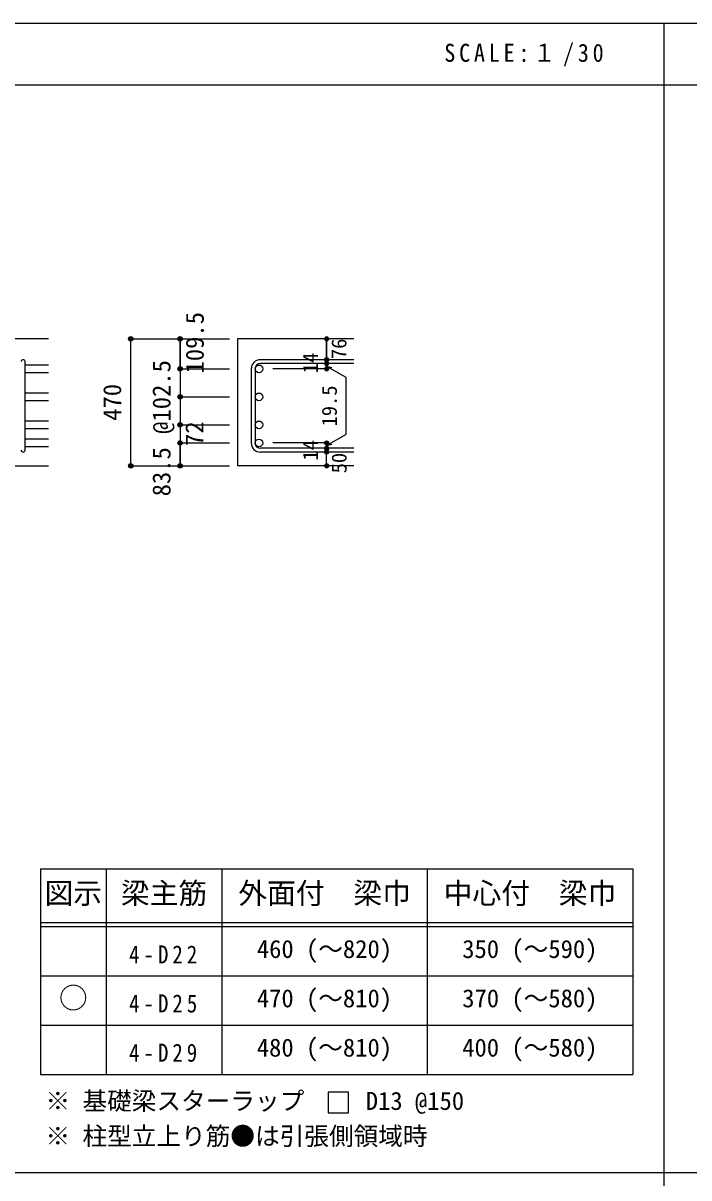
# Model space of a CAD drawing. Units: millimetres at full size, sheet at 1:30, with parts at other scales. Extents: x -5973 to 5954, y -4195 to 4201.
# Drawn here: x -3464 to -1033, y -15 to 4201 of the extents above; entities that cross this region are included whole.
import ezdxf
from ezdxf.enums import TextEntityAlignment as Align

# ---------------------------------------------------------------- set-up
doc = ezdxf.new("R2010")
doc.units = ezdxf.units.MM
doc.header["$LTSCALE"] = 30
doc.header["$PDMODE"] = 32
doc.header["$PDSIZE"] = 15
for name, color, linetype in [('0-1', 2, 'Continuous'), ('0-5', 7, 'Continuous'), ('0-6', 7, 'Continuous'), ('0-D', 4, 'Continuous'), ('6-7_文字', 7, 'Continuous'), ('6-E_枠', 7, 'Continuous'), ('F-0_枠', 6, 'Continuous')]:
    doc.layers.add(name, color=color, linetype=linetype)
doc.styles.add('ＭＳ ゴシック', font='')
doc.styles.get('ＭＳ ゴシック').set_extended_font_data('MS Gothic')

msp = doc.modelspace()

# ---------------------------------------------------------------- linework, layer by layer
at = {"layer": '0-1'}
for p, q in [((-2255.8, 3048.3), (-2680.8, 3048.3)), ((-2680.8, 3048.3), (-2680.8, 2584.8)), ((-3770.8, 2584.8), (-3370.8, 2584.8)), ((-2255.8, 2584.8), (-2680.8, 2584.8))]:
    msp.add_line(p, q, dxfattribs=at)
msp.add_lwpolyline([(-3370.8, 3048.3), (-4820.8, 3048.3), (-4820.8, 1998.3)], dxfattribs=at)
at = {"layer": '0-5'}
for p, q in [((-3370.8, 2952.69), (-3456.8, 2952.69)), ((-3370.8, 2924.69), (-3456.8, 2924.69)), ((-3370.8, 2850.49), (-3456.8, 2850.49)), ((-3370.8, 2822.49), (-3456.8, 2822.49)), ((-3370.8, 2748.3), (-3456.8, 2748.3)), ((-3370.8, 2720.3), (-3456.8, 2720.3)), ((-3370.8, 2682.3), (-3456.8, 2682.3)), ((-3370.8, 2654.3), (-3456.8, 2654.3))]:
    msp.add_line(p, q, dxfattribs=at)
at = {"layer": '0-5', "color": 3}
for centre in [(-2602.8, 2938.69), (-2602.8, 2836.49), (-2602.8, 2734.3), (-2602.8, 2668.3)]:
    msp.add_circle(centre, 14, dxfattribs=at)
at = {"layer": '0-6'}
for p, q in [((-3456.8, 2641.8), (-3456.8, 2965.19)), ((-2255.8, 2972.19), (-2597.3, 2972.19)), ((-2255.8, 2958.19), (-2597.3, 2958.19)), ((-2630.8, 2938.69), (-2630.8, 2668.3)), ((-2616.8, 2938.69), (-2616.8, 2668.3)), ((-2255.8, 2648.8), (-2597.3, 2648.8)), ((-2255.8, 2634.8), (-2597.3, 2634.8))]:
    msp.add_line(p, q, dxfattribs=at)
for centre, radius, start, end in [((-3463.8, 2965.19), 7, 0, 180), ((-2597.3, 2938.69), 33.5, 90, 180), ((-2597.3, 2938.69), 19.5, 90, 180), ((-2597.3, 2668.3), 33.5, 180, 270), ((-2597.3, 2668.3), 19.5, 180, 270), ((-3463.8, 2641.8), 7, 180, 0)]:
    msp.add_arc(centre, radius, start, end, dxfattribs=at)
at = {"layer": '0-D'}
for p, q in [((-3070.8, 2584.8), (-3070.8, 3048.3)), ((-3070.8, 3048.3), (-2890.8, 3048.3)), ((-3070.8, 3048.3), (-2890.8, 3048.3)), ((-3070.8, 2584.8), (-3070.8, 3048.3)), ((-2890.8, 3048.3), (-2710.8, 3048.3)), ((-2890.8, 3048.3), (-2710.8, 3048.3)), ((-2890.8, 3048.3), (-2890.8, 2938.69)), ((-2890.8, 2938.69), (-2890.8, 3048.3)), ((-2355.8, 2958.19), (-2355.8, 2972.19)), ((-2355.8, 2958.19), (-2355.8, 2938.69)), ((-2890.8, 2938.69), (-2710.8, 2938.69)), ((-2890.8, 2938.69), (-2890.8, 2853.3)), ((-2890.8, 2938.69), (-2710.8, 2938.69)), ((-2355.8, 2938.69), (-2551.89, 2938.69)), ((-2355.8, 2948.44), (-2336.48, 2943.26)), ((-2355.8, 2948.44), (-2285.74, 2907.99)), ((-2285.74, 2907.99), (-2285.74, 2699)), ((-2890.8, 2853.3), (-2890.8, 2668.3)), ((-2890.8, 2836.49), (-2710.8, 2836.49)), ((-2890.8, 2734.3), (-2710.8, 2734.3)), ((-2355.8, 2658.55), (-2285.74, 2699)), ((-2890.8, 2668.3), (-2710.8, 2668.3)), ((-2890.8, 2668.3), (-2890.8, 2584.8)), ((-2890.8, 2584.8), (-2890.8, 2668.3)), ((-2355.8, 2668.3), (-2551.89, 2668.3)), ((-2355.8, 2648.8), (-2355.8, 2668.3)), ((-2355.8, 2658.55), (-2336.48, 2663.73)), ((-2355.8, 2634.8), (-2355.8, 2648.8)), ((-2355.8, 2584.8), (-2355.8, 2634.8)), ((-3070.8, 2584.8), (-2890.8, 2584.8)), ((-2890.8, 2584.8), (-2710.8, 2584.8))]:
    msp.add_line(p, q, dxfattribs=at)
msp.add_lwpolyline([(-2355.8, 3048.3), (-2355.8, 2972.19), (-2355.8, 3048.3)], dxfattribs=at)
for centre, radius in [((-3070.8, 3048.3), 8), ((-3070.8, 3048.3), 7.2), ((-3070.8, 3048.3), 6.4), ((-3070.8, 3048.3), 5.6), ((-3070.8, 3048.3), 4.8), ((-3070.8, 3048.3), 4), ((-3070.8, 3048.3), 3.2), ((-3070.8, 3048.3), 2.4), ((-3070.8, 3048.3), 1.6), ((-3070.8, 3048.3), 0.8), ((-2890.8, 3048.3), 8), ((-2890.8, 3048.3), 7.2), ((-2890.8, 3048.3), 6.4), ((-2890.8, 3048.3), 5.6), ((-2890.8, 3048.3), 4.8), ((-2890.8, 3048.3), 4), ((-2890.8, 3048.3), 3.2), ((-2890.8, 3048.3), 2.4), ((-2890.8, 3048.3), 1.6), ((-2890.8, 3048.3), 0.8), ((-2355.8, 3048.3), 4), ((-2355.8, 3048.3), 3.6), ((-2355.8, 3048.3), 3.2), ((-2355.8, 3048.3), 2.8), ((-2355.8, 3048.3), 2.4), ((-2355.8, 3048.3), 2), ((-2355.8, 3048.3), 1.6), ((-2355.8, 3048.3), 1.2), ((-2355.8, 3048.3), 0.8), ((-2355.8, 3048.3), 0.4), ((-2355.8, 2972.19), 4), ((-2355.8, 2958.19), 4), ((-2355.8, 2972.19), 3.6), ((-2355.8, 2958.19), 3.6), ((-2355.8, 2972.19), 3.2), ((-2355.8, 2958.19), 3.2), ((-2355.8, 2972.19), 2.8), ((-2355.8, 2958.19), 2.8), ((-2355.8, 2972.19), 2.4), ((-2355.8, 2958.19), 2.4), ((-2355.8, 2972.19), 2), ((-2355.8, 2958.19), 2), ((-2355.8, 2972.19), 1.6), ((-2355.8, 2958.19), 1.6), ((-2355.8, 2972.19), 1.2), ((-2355.8, 2958.19), 1.2), ((-2355.8, 2972.19), 0.8), ((-2355.8, 2958.19), 0.8), ((-2355.8, 2972.19), 0.4), ((-2355.8, 2958.19), 0.4), ((-2890.8, 2938.69), 8), ((-2890.8, 2938.69), 7.2), ((-2890.8, 2938.69), 6.4), ((-2890.8, 2938.69), 5.6), ((-2890.8, 2938.69), 4.8), ((-2890.8, 2938.69), 4), ((-2890.8, 2938.69), 3.2), ((-2890.8, 2938.69), 2.4), ((-2890.8, 2938.69), 1.6), ((-2890.8, 2938.69), 0.8), ((-2355.8, 2938.69), 4), ((-2355.8, 2938.69), 3.6), ((-2355.8, 2938.69), 3.2), ((-2355.8, 2938.69), 2.8), ((-2355.8, 2938.69), 2.4), ((-2355.8, 2938.69), 2), ((-2355.8, 2938.69), 1.6), ((-2355.8, 2938.69), 1.2), ((-2355.8, 2938.69), 0.8), ((-2355.8, 2938.69), 0.4), ((-2890.8, 2836.49), 8), ((-2890.8, 2836.49), 7.2), ((-2890.8, 2836.49), 6.4), ((-2890.8, 2836.49), 5.6), ((-2890.8, 2836.49), 4.8), ((-2890.8, 2836.49), 4), ((-2890.8, 2836.49), 3.2), ((-2890.8, 2836.49), 2.4), ((-2890.8, 2836.49), 1.6), ((-2890.8, 2836.49), 0.8), ((-2890.8, 2734.3), 8), ((-2890.8, 2734.3), 7.2), ((-2890.8, 2734.3), 6.4), ((-2890.8, 2734.3), 5.6), ((-2890.8, 2734.3), 4.8), ((-2890.8, 2734.3), 4), ((-2890.8, 2734.3), 3.2), ((-2890.8, 2734.3), 2.4), ((-2890.8, 2734.3), 1.6), ((-2890.8, 2734.3), 0.8), ((-2890.8, 2668.3), 8), ((-2890.8, 2668.3), 7.2), ((-2890.8, 2668.3), 6.4), ((-2890.8, 2668.3), 5.6), ((-2890.8, 2668.3), 4.8), ((-2890.8, 2668.3), 4), ((-2890.8, 2668.3), 3.2), ((-2890.8, 2668.3), 2.4), ((-2890.8, 2668.3), 1.6), ((-2890.8, 2668.3), 0.8), ((-2355.8, 2668.3), 4), ((-2355.8, 2668.3), 3.6), ((-2355.8, 2668.3), 3.2), ((-2355.8, 2668.3), 2.8), ((-2355.8, 2668.3), 2.4), ((-2355.8, 2668.3), 2), ((-2355.8, 2668.3), 1.6), ((-2355.8, 2668.3), 1.2), ((-2355.8, 2668.3), 0.8), ((-2355.8, 2668.3), 0.4), ((-2355.8, 2648.8), 4), ((-2355.8, 2634.8), 4), ((-2355.8, 2648.8), 3.6), ((-2355.8, 2634.8), 3.6), ((-2355.8, 2648.8), 3.2), ((-2355.8, 2634.8), 3.2), ((-2355.8, 2648.8), 2.8), ((-2355.8, 2634.8), 2.8), ((-2355.8, 2648.8), 2.4), ((-2355.8, 2634.8), 2.4), ((-2355.8, 2648.8), 2), ((-2355.8, 2634.8), 2), ((-2355.8, 2648.8), 1.6), ((-2355.8, 2634.8), 1.6), ((-2355.8, 2648.8), 1.2), ((-2355.8, 2634.8), 1.2), ((-2355.8, 2648.8), 0.8), ((-2355.8, 2634.8), 0.8), ((-2355.8, 2648.8), 0.4), ((-2355.8, 2634.8), 0.4), ((-3070.8, 2584.8), 8), ((-3070.8, 2584.8), 7.2), ((-3070.8, 2584.8), 6.4), ((-3070.8, 2584.8), 5.6), ((-3070.8, 2584.8), 4.8), ((-3070.8, 2584.8), 4), ((-3070.8, 2584.8), 3.2), ((-3070.8, 2584.8), 2.4), ((-3070.8, 2584.8), 1.6), ((-3070.8, 2584.8), 0.8), ((-2890.8, 2584.8), 8), ((-2890.8, 2584.8), 7.2), ((-2890.8, 2584.8), 6.4), ((-2890.8, 2584.8), 5.6), ((-2890.8, 2584.8), 4.8), ((-2890.8, 2584.8), 4), ((-2890.8, 2584.8), 3.2), ((-2890.8, 2584.8), 2.4), ((-2890.8, 2584.8), 1.6), ((-2890.8, 2584.8), 0.8), ((-2355.8, 2584.8), 4), ((-2355.8, 2584.8), 3.6), ((-2355.8, 2584.8), 3.2), ((-2355.8, 2584.8), 2.8), ((-2355.8, 2584.8), 2.4), ((-2355.8, 2584.8), 2), ((-2355.8, 2584.8), 1.6), ((-2355.8, 2584.8), 1.2), ((-2355.8, 2584.8), 0.8), ((-2355.8, 2584.8), 0.4)]:
    msp.add_circle(centre, radius, dxfattribs=at)
at = {"layer": '0-D', "color": 7}
for p in [(-3070.8, 3048.3), (-2890.8, 3048.3), (-2355.8, 3048.3), (-2355.8, 2972.19), (-2355.8, 2958.19), (-2890.8, 2938.69), (-2355.8, 2938.69), (-2890.8, 2836.49), (-2890.8, 2734.3), (-2890.8, 2668.3), (-2355.8, 2668.3), (-2355.8, 2668.3), (-2355.8, 2648.8), (-2355.8, 2634.8), (-3070.8, 2584.8), (-2890.8, 2584.8), (-2355.8, 2584.8)]:
    msp.add_point(p, dxfattribs=at)
at = {"layer": '6-7_文字'}
msp.add_lwpolyline([(-2350.47, 222.81), (-2275.47, 222.81), (-2275.47, 297.81), (-2350.47, 297.81)], close=True, dxfattribs=at)
at = {"layer": '6-E_枠', "color": 3}
for p, q in [((-3400.52, 1112.77), (-3400.52, 362.77)), ((-3400.52, 1112.77), (-1238, 1112.77)), ((-1238, 1112.77), (-1238, 362.77)), ((-3400.52, 362.77), (-1238, 362.77))]:
    msp.add_line(p, q, dxfattribs=at)
at = {"layer": '6-E_枠'}
for p, q in [((-3160.52, 1112.77), (-3160.52, 362.77)), ((-2738, 1112.77), (-2738, 362.77)), ((-1988, 1112.77), (-1988, 362.77)), ((-3400.52, 917.77), (-1238, 917.77)), ((-3400.52, 902.77), (-1238, 902.77)), ((-3400.52, 722.77), (-1238, 722.77)), ((-3400.52, 542.77), (-1238, 542.77))]:
    msp.add_line(p, q, dxfattribs=at)
at = {"layer": 'F-0_枠'}
msp.add_line((-5972.88, 4201.15), (5954.1, 4201.15), dxfattribs=at)
at = {"layer": 'F-0_枠', "color": 2}
for p, q in [((-1124.64, 4201.15), (-1124.64, -4195.24)), ((-5972.88, 3976.15), (3723.6, 3976.15)), ((3723.6, 2.95), (-5972.88, 2.95))]:
    msp.add_line(p, q, dxfattribs=at)

# ---------------------------------------------------------------- texts
at = {"layer": '0-D', "style": 'ＭＳ ゴシック'}
for s, height, p in [('109.5', 65.98, (-2784.36, 2921.88)), ('76', 54.99, (-2266.7, 2974.37)), ('14', 54.99, (-2371.03, 2922.94)), ('@102.5', 65.98, (-2905.8, 2701.49)), ('470', 65.98, (-3085.8, 2749.05)), ('19.5', 54.99, (-2301.75, 2728.5)), ('72', 65.98, (-2785.53, 2657.26)), ('14', 54.99, (-2371.06, 2604.12)), ('83.5', 65.98, (-2905.8, 2473.3)), ('50', 54.99, (-2266.06, 2557.23))]:
    msp.add_text(s, height=height, rotation=90, dxfattribs=at).set_placement(p, align=Align.BOTTOM_LEFT)
at = {"layer": '6-7_文字', "color": 2, "style": 'ＭＳ ゴシック'}
for s, p in [('図示', (-3385.52, 962.77)), ('梁主筋', (-3106.76, 962.77)), ('外面付\u3000梁巾', (-2678, 962.77)), ('中心付\u3000梁巾', (-1928, 962.77)), ('○', (-3333.02, 580.27))]:
    msp.add_text(s, height=76.98, dxfattribs=at).set_placement(p, align=Align.BOTTOM_LEFT)
at = {"layer": '6-7_文字', "style": 'ＭＳ ゴシック'}
for s, p in [('460 (～820)', (-2610.5, 767.77)), ('350 (～590)', (-1860.5, 767.77)), ('470 (～810)', (-2610.5, 587.77)), ('370 (～580)', (-1860.5, 587.77)), ('480 (～810)', (-2610.5, 407.77)), ('400 (～580)', (-1860.5, 407.77)), ('※ 基礎梁スターラップ     D13 @150', (-3381.96, 213.19)), ('※ 柱型立上り筋●は引張側領域時', (-3381.96, 84.68))]:
    msp.add_text(s, height=65.98, dxfattribs=at).set_placement(p, align=Align.BOTTOM_LEFT)
at = {"layer": '6-7_文字', "color": 2, "insert": (-1925.98, 4043.65), "char_height": 65.98, "attachment_point": 7, "style": 'ＭＳ ゴシック'}
msp.add_mtext('\\T1.34;\\W0.9;SCALE:１/30', dxfattribs=at)
at = {"layer": '6-7_文字', "char_height": 65.98, "attachment_point": 7, "style": 'ＭＳ ゴシック'}
for s, insert in [('\\T1.38;\\W0.85;4-D22', (-3076.76, 767.77)), ('\\T1.38;\\W0.85;4-D25', (-3076.76, 587.77)), ('\\T1.38;\\W0.85;4-D29', (-3076.76, 407.77))]:
    msp.add_mtext(s, dxfattribs=dict(at, insert=insert))

doc.saveas('drawing.dxf')
